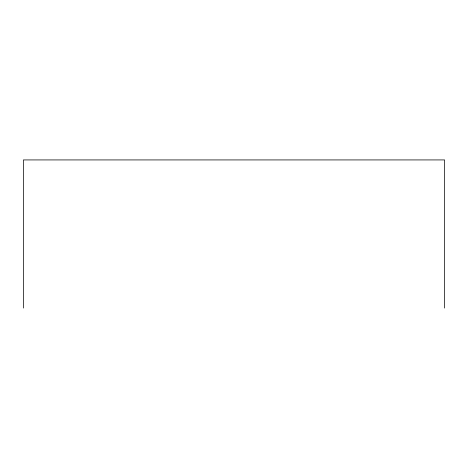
<?xml version="1.0" encoding="UTF-8"?>
<svg xmlns="http://www.w3.org/2000/svg" width="468" height="468" viewBox="0 0 468 468"><rect width="100%" height="100%" fill="white"/><g stroke="black" fill="none" stroke-linecap="round" stroke-linejoin="round"><path stroke-width="0.7" d="M444.6 308.073L444.6 159.927L23.4 159.927L23.4 308.073"/></g></svg>
